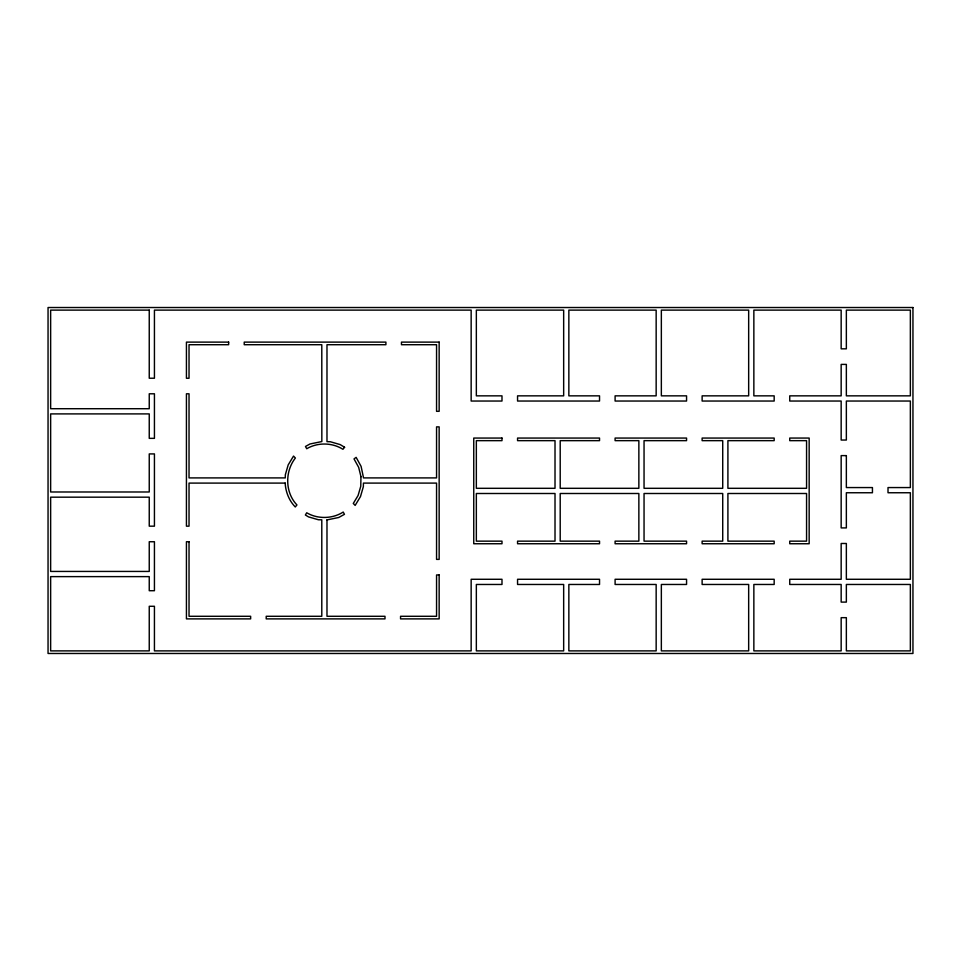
<?xml version="1.0" encoding="UTF-8"?>
<svg xmlns="http://www.w3.org/2000/svg" width="961" height="961" viewBox="0 0 961 961"><rect width="100%" height="100%" fill="white"/><g stroke="black" fill="none" stroke-linecap="round" stroke-linejoin="round"><path stroke-width="1.44" d="M326.932 519.925L338.692 517.499L344.458 514.327L343.209 512.057C332.47 518.94 317.695 519.276 306.727 512.778L305.382 515L308.493 516.886L318.391 519.757L321.791 519.817L321.791 616.289L266.209 616.289L266.209 618.884L384.989 618.884L384.989 616.289L326.98 616.289L326.98 519.925M285.165 483.047C285.621 491.744 289.069 500.717 295.279 506.964L296.937 504.945C285.009 492.44 284.804 471.467 295.387 458.025L293.525 456.079L288.192 464.896L285.333 474.794L285.261 477.905L189.029 477.905L189.029 393.794L186.434 393.794L186.434 526.172L189.029 526.172L189.029 483.095L285.165 483.095M360.964 476.68L360.759 486.29L358.081 495.528L353.288 503.456L355.15 505.402L360.483 496.585L363.354 486.686L363.426 483.095L436.558 483.095L436.558 559.386L439.153 559.386L439.153 426.876L436.558 426.876L436.558 477.905L363.534 477.905L361.096 466.385L356.135 457.364L354.02 458.914L358.657 467.334L360.964 476.68M344.591 447.261L342.921 449.292C332.278 442.48 317.574 442.264 306.727 448.739L305.478 446.469L309.983 443.982L321.839 441.555L321.791 344.711L244.226 344.711L244.226 342.116L385.902 342.116L385.902 344.711L326.98 344.711L326.98 441.664L330.284 441.736L340.182 444.595L344.591 447.261M912.95 307.52L48.05 307.52L48.05 653.48L912.95 653.48L912.95 307.52M149.243 310.115L50.645 310.115L50.645 408.713L149.243 408.713L149.243 393.794L154.433 393.794L154.433 438.348L149.243 438.348L149.243 413.903L50.645 413.903L50.645 491.984L149.243 491.984L149.243 453.916L154.433 453.916L154.433 526.172L149.243 526.172L149.243 497.173L50.645 497.173L50.645 571.435L149.243 571.435L149.243 541.74L154.433 541.74L154.433 590.715L149.243 590.715L149.243 576.624L50.645 576.624L50.645 650.885L149.243 650.885L149.243 606.283L154.433 606.283L154.433 650.885L471.154 650.885L471.154 579.279L501.99 579.279L501.99 584.468L476.344 584.468L476.344 650.885L563.663 650.885L563.663 584.468L517.559 584.468L517.559 579.279L599.532 579.279L599.532 584.468L568.852 584.468L568.852 650.885L656.159 650.885L656.159 584.468L615.1 584.468L615.1 579.279L686.562 579.279L686.562 584.468L661.348 584.468L661.348 650.885L748.667 650.885L748.667 584.468L702.131 584.468L702.131 579.279L774.17 579.279L774.17 584.468L753.856 584.468L753.856 650.885L841.163 650.885L841.163 617.671L846.353 617.671L846.353 650.885L910.355 650.885L910.355 584.468L846.353 584.468L846.353 602.103L841.163 602.103L841.163 584.468L789.738 584.468L789.738 579.279L841.163 579.279L841.163 543.482L846.353 543.482L846.353 579.279L910.355 579.279L910.355 492.753L888.012 492.753L888.012 487.563L910.355 487.563L910.355 401.037L846.353 401.037L846.353 440.042L841.163 440.042L841.163 401.037L789.738 401.037L789.738 395.848L841.163 395.848L841.163 364.399L846.353 364.399L846.353 395.848L910.355 395.848L910.355 310.115L846.353 310.115L846.353 348.831L841.163 348.831L841.163 310.115L753.856 310.115L753.856 395.848L774.17 395.848L774.17 401.037L702.131 401.037L702.131 395.848L748.667 395.848L748.667 310.115L661.348 310.115L661.348 395.848L686.562 395.848L686.562 401.037L615.1 401.037L615.1 395.848L656.159 395.848L656.159 310.115L568.852 310.115L568.852 395.848L599.532 395.848L599.532 401.037L517.559 401.037L517.559 395.848L563.663 395.848L563.663 310.115L476.344 310.115L476.344 395.848L501.99 395.848L501.99 401.037L471.154 401.037L471.154 310.115L154.433 310.115L154.433 378.226L149.243 378.226L149.243 310.115M228.658 342.116L186.434 342.116L186.434 378.262L189.029 378.262L189.029 344.711L228.658 344.711L228.658 342.116M439.153 342.116L401.47 342.116L401.47 344.711L436.558 344.711L436.558 411.308L439.153 411.308L439.153 342.116M501.99 438.06L473.749 438.06L473.749 543.746L501.99 543.746L501.99 541.151L476.344 541.151L476.344 493.498L555.014 493.498L555.014 541.151L517.559 541.151L517.559 543.746L599.532 543.746L599.532 541.151L560.203 541.151L560.203 493.498L638.861 493.498L638.861 541.151L615.1 541.151L615.1 543.746L686.562 543.746L686.562 541.151L644.05 541.151L644.05 493.498L722.72 493.498L722.72 541.151L702.131 541.151L702.131 543.746L774.17 543.746L774.17 541.151L727.909 541.151L727.909 493.498L806.567 493.498L806.567 541.151L789.738 541.151L789.738 543.746L809.162 543.746L809.162 438.06L789.738 438.06L789.738 440.655L806.567 440.655L806.567 488.308L727.909 488.308L727.909 440.655L774.17 440.655L774.17 438.06L702.131 438.06L702.131 440.655L722.72 440.655L722.72 488.308L644.05 488.308L644.05 440.655L686.562 440.655L686.562 438.06L615.1 438.06L615.1 440.655L638.861 440.655L638.861 488.308L560.203 488.308L560.203 440.655L599.532 440.655L599.532 438.06L517.559 438.06L517.559 440.655L555.014 440.655L555.014 488.308L476.344 488.308L476.344 440.655L501.99 440.655L501.99 438.06M846.353 455.61L841.163 455.61L841.163 527.913L846.353 527.913L846.353 492.753L872.444 492.753L872.444 487.563L846.353 487.563L846.353 455.61M189.029 541.74L186.434 541.74L186.434 618.884L250.641 618.884L250.641 616.289L189.029 616.289L189.029 541.74M439.153 574.954L436.558 574.954L436.558 616.289L400.557 616.289L400.557 618.884L439.153 618.884L439.153 574.954"/></g></svg>
